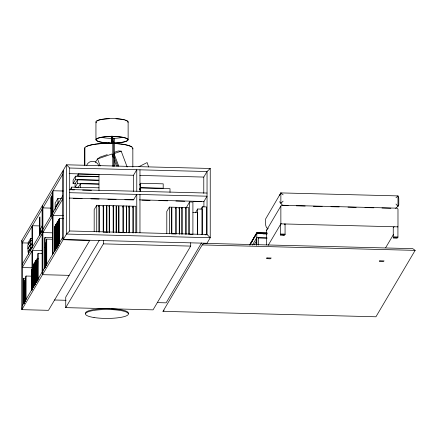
<?xml version="1.0" encoding="UTF-8"?>
<svg xmlns="http://www.w3.org/2000/svg" width="437" height="437" viewBox="0 0 437 437"><rect width="100%" height="100%" fill="white"/><g stroke="black" fill="none" stroke-linecap="round" stroke-linejoin="round"><path stroke-width="0.66" d="M21.85 240.399L22.243 242.885L22.243 305.84L21.85 309.653L48.469 310.336L89.782 240.377L63.163 239.7L21.85 309.653L21.85 240.399L63.163 170.446L62.77 174.254L62.77 237.215L63.163 239.7L63.228 170.332L66.495 164.798L210.241 168.469L210.241 237.723L206.969 243.256L63.228 239.591L66.495 234.052L69.691 230.987L207.045 234.494L210.241 237.723L66.495 234.052L66.495 164.798L69.691 168.027L207.045 171.533L210.241 168.469M42.504 205.423L42.504 274.676L42.116 272.191L42.116 209.236L42.504 205.423L42.897 207.903L42.897 270.864L42.504 274.676L69.128 275.354M279.533 195.426L280.86 192.908L397.981 195.902L398.784 198.469L398.784 204.762L397.981 206.395L395.589 208.356M42.116 209.236L22.243 242.885L28.383 243.038M62.77 174.254L42.897 207.903L51.091 208.116M52.516 195.066L50.96 197.704L50.96 216.091M30.666 238.394L28.121 242.699L28.121 244.665L30.666 240.361L30.666 238.394L32.01 238.427M30.666 240.634L27.782 245.518L27.782 248.861L30.666 243.972L30.666 240.634L32.01 240.667M30.666 244.25L28.017 248.729L28.017 252.247L30.666 247.774L30.666 244.25L32.01 244.283M57.946 198.376L55.166 203.079L55.166 207.471L57.946 202.763L57.946 198.376L61.278 198.464M42.258 225.716L40.406 228.851L40.406 233.243L42.258 230.102M32.01 248.079L30.666 248.047L28.383 251.909L28.383 254.318M58.782 201.659L55.166 207.783L55.166 209.618M22.243 264.396L42.116 230.747M42.897 229.414L62.77 195.765M73.105 183.578L75.497 179.525L98.986 180.126L98.986 176.788L75.497 176.187L73.105 180.241L73.105 183.578L75.787 183.649M42.116 233.893L22.243 267.542L31.797 267.788M62.77 198.917L42.897 232.566L52.456 232.806M76.912 176.335L78.283 174.019L98.986 174.543L98.986 176.51L78.283 175.985L78.283 174.019M69.98 190.013L71.69 187.118L98.986 187.812M77.447 179.853L75.049 183.906L75.049 187.429L77.447 183.376L77.447 179.853L98.986 180.399L98.986 183.922L77.447 183.376M52.462 237.57L45.082 237.378L44.678 238.067L44.678 268.449M42.181 253.394L38.145 253.291L37.806 253.87L37.768 280.019M52.773 239.252L46.737 239.094L46.235 239.946L46.235 265.794M25.734 278.325L23.718 278.276L23.38 278.844L23.38 303.726M63.469 218.735L59.432 218.631L57.056 222.652L57.056 247.364M78.021 187.779L80.419 183.726L98.986 184.201L98.986 190.51M31.442 276.173L26.067 276.037L25.696 276.665L25.657 300.536M36.926 260.414L35.583 260.381L35.102 261.189L35.102 284.563M25.657 278.276L25.406 301.645M33.649 264.653L34.07 263.948M38.429 258.873L37.085 258.841L36.812 259.305L36.779 282.395M35.616 262.61L36.069 261.839L36.069 282.22M36.107 262.145L36.435 261.588L36.435 282.302M24.641 282.384L24.199 283.127L24.199 303.693L24.166 286.115L23.718 286.874M45.082 247.741L45.623 246.823M25.368 281.974L25.122 301.432M37.768 260.976L37.506 280.461M36.468 265.647L36.779 265.122M114.407 166.284L114.407 138.42L113.128 138.387L111.479 141.178L111.479 136.049M113.259 141.621L112.599 142.735L111.32 142.702L112.97 139.916L112.97 166.513M22.243 305.84L42.116 272.191M42.897 270.864L62.77 237.215M98.926 232.036L98.926 205.324L96.741 205.27L94.179 209.602L94.179 231.643M98.598 206.417L99.243 205.33L103.203 205.434L103.203 232.145M102.875 206.526L103.514 205.439L106.644 205.521L106.644 232.233L103.514 232.156L103.514 205.439M106.278 206.614L106.918 205.527L109.212 205.587L109.212 232.298M108.884 206.679L109.523 205.592L113.172 205.685L113.172 232.402M112.844 206.777L113.483 205.696L116.089 205.761L116.089 232.479M99.243 240.399L65.736 297.133L65.736 307.626L153.048 309.855L190.701 246.102L190.701 242.819M122.628 207.029L123.267 205.947L126.397 206.024L126.397 232.741M65.736 307.626L103.389 243.873L103.389 240.59M126.025 207.116L126.67 206.029L128.959 206.089L128.959 232.806M139.55 184.971L140.567 183.256L163.198 183.835L163.198 188.221L140.567 187.642L139.55 189.358M128.636 207.182L129.276 206.1L132.924 206.193L132.924 232.905M139.55 189.669L140.567 187.954L170.004 188.702L170.004 192.378M133.504 199.933L136.77 194.399L136.77 232.697M132.597 207.285L133.236 206.198L135.841 206.264L135.841 232.981M171.544 233.893L171.544 207.176L169.354 207.122L166.797 211.459L166.797 233.495M175.494 208.378L176.133 207.296L179.257 207.373L179.257 234.09M178.891 208.465L179.531 207.384L181.825 207.438L181.825 234.156M181.497 208.531L182.142 207.449L185.791 207.542L185.791 234.254M203.779 193.318L203.779 177.067L207.045 171.533L207.045 234.494M185.463 208.635L186.102 207.548L188.708 207.613L188.708 234.33M186.725 206.843L189.609 201.96L192.908 202.047L192.908 234.456L189.609 234.369L189.609 201.96M195.421 212.803L197.666 209.001L201.97 209.11L201.97 234.685M203.779 201.73L207.045 196.191L69.691 192.69M201.025 208.973L202.304 206.805L206.39 206.909L206.39 234.8L205.029 234.762M201.533 242.885L166.126 302.841L157.271 302.617M162.979 311.346L202.2 244.933L204.068 243.333L412.757 248.658L415.15 250.368L375.929 316.781L162.979 311.346L164.17 310.101M249.653 244.906L256.907 232.697L267.056 232.959M250.101 244.228L256.907 232.697M249.991 244.851L256.814 232.779L266.991 233.036M249.991 244.96L256.814 233.407L266.991 233.669M283.116 194.842L280.86 192.908L265.674 218.888L265.674 225.186L266.477 227.753L268.269 228.644M252.384 245.113L256.814 237.602L266.991 237.865M254.137 244.884L256.175 241.432M266.477 244.911L266.477 230.375L280.86 206.024L281.794 205.226L396.785 208.159L397.981 209.017L397.981 226.852L280.86 223.864L268.187 245.315M284.645 224.771L285.066 224.061L284.689 223.963M280.762 234.833L280.39 234.735L280.805 234.024L285.066 234.134L285.066 224.061M284.645 234.844L285.066 234.134M393.628 237.717L393.251 237.613L393.251 227.54L394.147 226.754M385.653 247.724L393.529 234.39M393.251 237.613L394.147 236.832L397.927 237.018L397.927 226.945L397.555 226.841M397.512 237.723L397.927 237.018M95.304 162.285L97.555 158.948L100.062 157.107L107.24 154.638M112.511 155.823L113.265 154.725M266.477 230.375L267.275 229.551M283.116 201.135L280.86 203.402L282.728 205.472L288.163 205.614M395.982 197.721L397.981 195.902L397.981 206.395L395.982 204.019M138.922 166.666L147.122 162.569L148.635 166.918M114.658 152.207L118.247 150.973L121.196 151.153L127.162 166.994M114.013 153.622L121.196 151.153M280.805 223.952L281.286 223.875M108.147 142.943L109.425 142.975M69.144 173.631L133.738 175.281M139.856 175.439L203.779 177.067M76.399 187.462L78.42 187.511M69.691 189.538L207.045 193.045M74.421 189.887L71.69 189.816L71.69 187.118M82.609 190.095L91.48 190.319M63.267 191.007L53.03 190.75L53.03 212.262M69.275 198.07L133.869 199.72M139.31 199.856L203.91 201.506L203.91 206.881M73.219 198.393L82.063 198.622M90.901 198.846L99.062 199.053M107.901 199.283L116.062 199.49M124.9 199.714L133.061 199.922M141.899 200.146L150.06 200.359M158.899 200.583L167.737 200.807M175.898 201.015L184.736 201.244M193.575 201.468L201.736 201.675M296.324 205.822L305.163 206.046M313.324 206.253L322.162 206.483M331 206.706L339.161 206.914M347.999 207.138L356.155 207.351M364.993 207.575L373.832 207.799M381.993 208.007L390.831 208.236M192.908 212.409L197.327 212.519L197.327 234.565M63.267 215.67L53.03 215.408L53.03 253.706M39.882 225.918L32.376 225.727L32.376 247.238M256.814 233.303L266.991 233.56M262.981 233.904L267.062 234.008M282.805 234.888L284.17 234.92M108.065 232.271L106.918 232.244L106.918 205.527M119.651 232.566L122.955 232.653L122.955 205.936L118.99 205.838L118.99 232.55M125.146 232.708L123.267 232.659L123.267 205.947M258.218 237.979L267.062 238.203M30.666 240.361L32.01 240.394M202.2 244.933L415.15 250.368M103.389 243.873L190.701 246.102M30.666 243.972L32.01 244.01M30.666 247.774L32.01 247.806M41.93 250.63L32.376 250.385L32.376 288.682M54.45 299.995L66.025 300.29M393.251 227.54L393.628 227.644M280.762 224.76L280.39 224.662L280.39 234.735M279.533 201.719L280.86 203.402L280.86 192.908M114.254 154.256L118.793 166.295M114.308 157.249L117.657 166.142M113.352 157.844L111.91 154.01L97.555 158.948L100.199 165.978M114.319 160.401L116.482 166.147M280.86 206.024L280.86 223.864M258.414 237.646L258.414 245.102M256.814 233.407L256.814 245.059M256.29 238.493L256.29 245.266M202.304 206.805L202.304 234.696M197.666 209.001L197.666 234.576M186.102 207.548L186.102 234.265M182.142 207.449L182.142 234.161M179.531 207.384L179.531 234.095M176.133 207.296L176.133 234.008M169.354 207.122L169.354 233.839M140.567 183.256L140.567 187.642M140.567 187.954L140.567 191.625M139.966 169.824L139.966 191.335M139.966 194.481L139.966 232.779M136.77 191.253L136.77 169.742L133.504 175.275L133.504 191.406M133.236 206.198L133.236 232.916M132.843 148.29L132.843 167.049M129.276 206.1L129.276 232.812M128.128 121.885L128.128 139.725M126.67 206.029L126.67 232.746M118.678 232.544L118.678 205.827L116.488 205.772L116.488 232.484M113.483 205.696L113.483 232.408M113.128 138.387L113.128 166.251M112.757 136.082L112.757 139.927M112.599 136.344L112.599 138.9M111.32 136.311L111.32 142.702M109.523 205.592L109.523 232.309M99.243 205.33L99.243 232.047M96.741 205.27L96.741 231.981M95.949 121.945L95.949 139.785M84.893 165.126L84.893 148.378A23.817 4.949 0 0 1 85.068 147.733M84.57 148.383L84.57 165.126M80.419 183.726L80.419 187.336M75.497 176.187L75.497 179.525M69.691 168.027L69.691 230.987M59.432 218.631L59.432 243.338M59.115 219.172L59.077 243.95M58.629 219.997L58.629 244.704M58.591 220.062L58.591 244.769M58.307 220.538L58.274 245.971M57.892 221.242L57.892 245.955M57.853 221.308L57.853 246.02M57.367 222.133L57.329 246.91M57.007 248.118L57.007 222.733L54.63 226.759L54.63 251.472M56.69 223.28L56.69 247.987M56.652 223.345L56.652 248.052M56.204 224.099L56.165 248.211M55.881 224.645L55.881 249.352M55.849 224.7L55.849 249.412M55.466 225.35L55.428 250.128M54.942 226.24L54.904 251.018M52.637 191.411L52.637 212.923M52.637 216.069L52.637 254.372M52.549 195.017L52.516 214.135M52.129 195.732L52.096 214.846M51.883 196.147L51.883 214.534M51.85 196.197L51.85 214.583M51.511 196.776L51.511 215.162M51.479 196.825L51.479 215.212M51.238 216.304L51.238 197.24L51.205 216.359M46.737 239.094L46.737 264.942M46.191 265.21L46.191 242.327L45.666 243.223L45.623 267.531M45.082 237.378L45.082 267.783M39.953 216.932L39.953 235.215M39.674 217.402L39.674 235.008M38.145 253.291L38.145 280.073M37.473 280.549L37.473 260.561L37.118 261.162L37.118 281.149M37.085 258.841L37.085 281.182M35.583 260.381L35.583 284.416M34.955 284.782L34.955 263.724L34.561 264.39L34.561 285.448M34.528 285.519L34.528 262.621L34.102 263.342L34.07 286.295M33.616 287.054L33.616 263.981L33.474 287.295M32.114 271.197L32.114 290.277M32.076 289.687L32.076 269.055L31.524 269.99L31.524 290.621M31.983 226.388L31.983 247.899M31.983 251.051L31.983 289.349M30.666 248.047L30.666 251.057M26.067 276.037L26.067 299.837M25.089 301.486L25.089 279.702L24.674 280.407L24.641 302.95M23.718 278.276L23.718 303.83M113.232 143.09A16.093 3.343 0 0 1 97.396 138.365A16.093 3.343 0 0 1 124.933 137.753A16.093 3.343 0 0 1 114.281 143.068M96.533 122.808A16.093 3.343 0 0 1 110.845 118.58A16.093 3.343 0 0 1 128.014 122.322M96.877 121.098A15.661 3.256 0 0 1 97.522 120.694M98.407 120.312A15.661 3.256 0 0 1 103.509 119.186M104.093 119.11A15.661 3.256 0 0 1 109.184 118.717M115.963 118.766A15.661 3.256 0 0 1 119.754 119.082M120.339 119.154A15.661 3.256 0 0 1 122.518 119.498M123.016 119.591A15.661 3.256 0 0 1 124.381 119.913M125.534 120.262A15.661 3.256 0 0 1 127.702 121.885M113.544 142.997A15.661 3.256 0 0 1 97.697 138.447A15.661 3.256 0 0 1 124.518 137.786A15.661 3.256 0 0 1 114.221 142.981M122.83 137.245A13.509 2.808 0 0 1 112.746 138.36M111.572 138.365A13.509 2.808 0 0 1 101.395 137.284M86.717 165.257A6.435 6.249 30.6 0 1 98.893 166.093M85.696 313.75A21.457 4.463 0 0 1 109.556 308.702M110.665 308.735A21.457 4.463 0 0 1 128.238 313.673M84.805 149.033A24.139 5.02 0 0 1 108.496 143.32A24.139 5.02 0 0 1 132.662 148.946M86.624 146.482A23.817 4.949 0 0 1 93.442 144.538M94.048 144.434A23.817 4.949 0 0 1 96.621 144.073M97.161 144.008A23.817 4.949 0 0 1 101.745 143.604M102.345 143.565A23.817 4.949 0 0 1 114.669 143.544M115.865 143.615A23.817 4.949 0 0 1 119.885 143.964M120.432 144.03A23.817 4.949 0 0 1 123.037 144.385M123.655 144.483A23.817 4.949 0 0 1 125.397 144.805M125.943 144.92A23.817 4.949 0 0 1 127.473 145.286M128.096 145.461A23.817 4.949 0 0 1 131.657 147.012M266.947 257.912L266.532 258.622L270.312 258.808L271.208 258.021L266.947 257.912M280.805 234.445L280.39 235.155L284.17 235.341L285.066 234.554L280.805 234.445M379.813 260.791L379.392 261.501L383.173 261.687L384.074 260.9L379.813 260.791M393.671 237.329L393.251 238.034L397.031 238.22L397.927 237.438L393.671 237.329M175.821 207.285L171.856 207.187L171.856 233.899L175.821 234.003L175.821 207.285M94.031 317.53A21.457 4.463 0 0 0 128.238 314.514A21.457 4.463 0 0 0 98.56 309.86A21.457 4.463 0 0 0 94.031 317.53"/></g></svg>
